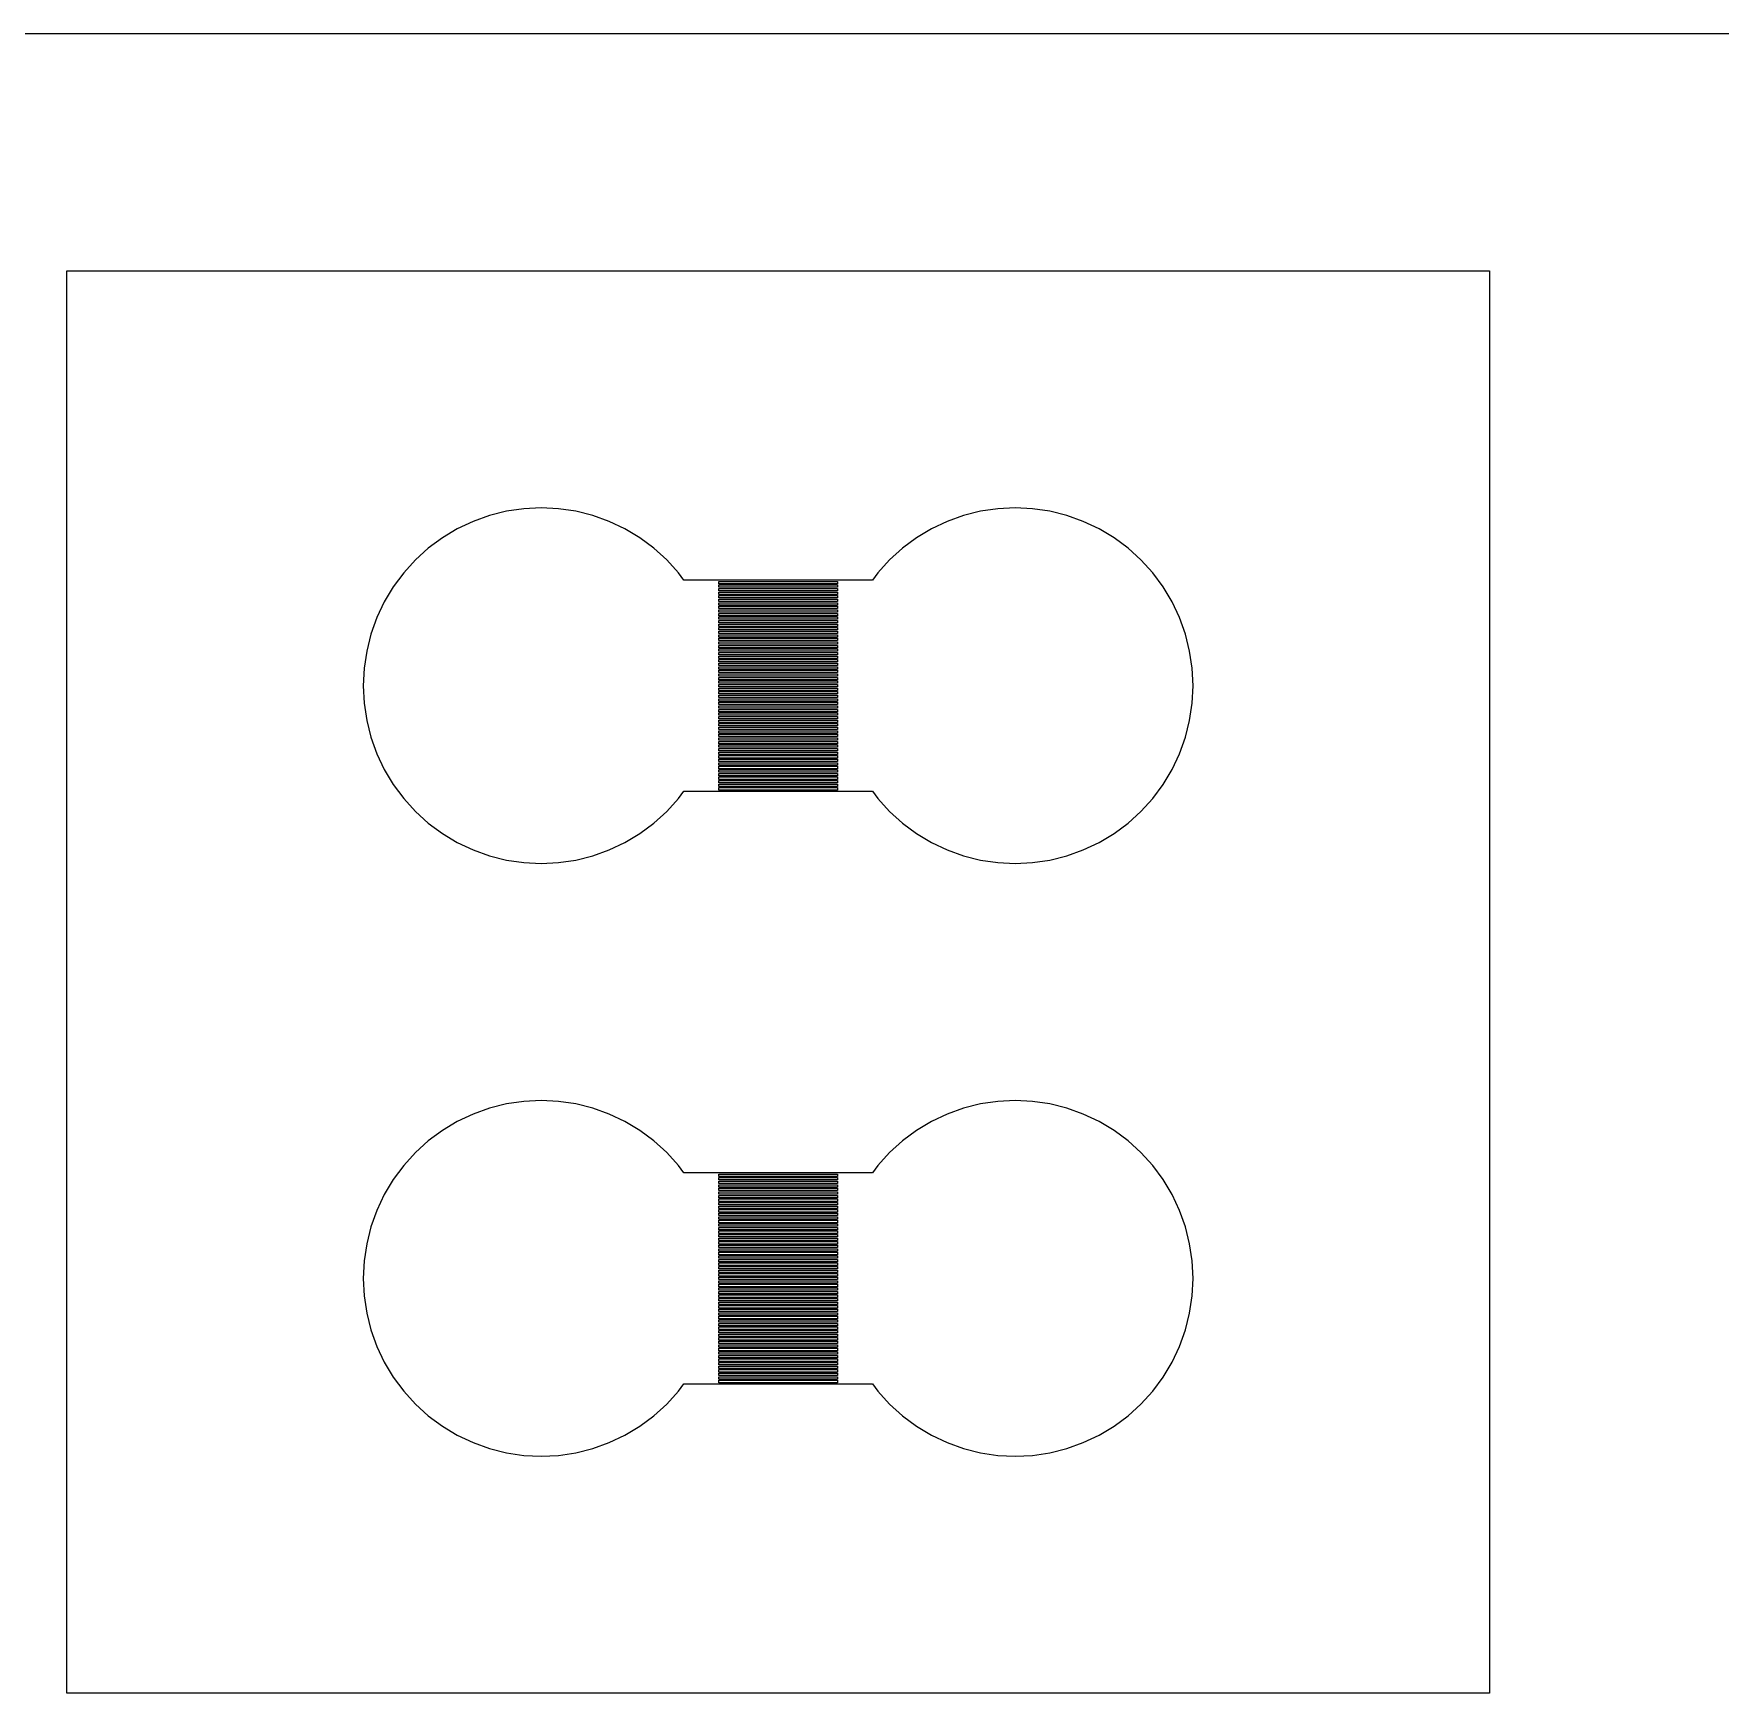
# Model space of a CAD drawing. Extents: x -16 to 86, y -16 to 86.
# Drawn here: x 42.72 to 56.95, y 57 to 71 of the extents above; entities that cross this region are included whole.
import ezdxf

# ---------------------------------------------------------------- set-up
doc = ezdxf.new("R2010")
doc.units = 0

msp = doc.modelspace()

# ---------------------------------------------------------------- linework, layer by layer
for p, q in [((67.7957, 71), (2.2043, 71)), ((43, 57), (43, 69)), ((43, 69), (55, 69)), ((55, 69), (55, 57)), ((46.426, 66.8858), (46.2929, 66.8229)), ((46.5646, 66.9354), (46.426, 66.8858)), ((46.7074, 66.9712), (46.5646, 66.9354)), ((46.853, 66.9928), (46.7074, 66.9712)), ((47, 67), (46.853, 66.9928)), ((47.147, 66.9928), (47, 67)), ((47.2926, 66.9712), (47.147, 66.9928)), ((47.4354, 66.9354), (47.2926, 66.9712)), ((47.574, 66.8858), (47.4354, 66.9354)), ((47.7071, 66.8229), (47.574, 66.8858)), ((50.426, 66.8858), (50.2929, 66.8229)), ((50.5646, 66.9354), (50.426, 66.8858)), ((50.7074, 66.9712), (50.5646, 66.9354)), ((50.853, 66.9928), (50.7074, 66.9712)), ((51, 67), (50.853, 66.9928)), ((51.147, 66.9928), (51, 67)), ((51.2926, 66.9712), (51.147, 66.9928)), ((51.4354, 66.9354), (51.2926, 66.9712)), ((51.574, 66.8858), (51.4354, 66.9354)), ((51.7071, 66.8229), (51.574, 66.8858)), ((46.1667, 66.7472), (46.0484, 66.6595)), ((46.2929, 66.8229), (46.1667, 66.7472)), ((47.8334, 66.7472), (47.7071, 66.8229)), ((47.9516, 66.6595), (47.8334, 66.7472)), ((50.1666, 66.7472), (50.0484, 66.6595)), ((50.2929, 66.8229), (50.1666, 66.7472)), ((51.8333, 66.7472), (51.7071, 66.8229)), ((51.9516, 66.6595), (51.8333, 66.7472)), ((46.0484, 66.6595), (45.9393, 66.5607)), ((48.0607, 66.5607), (47.9516, 66.6595)), ((50.0484, 66.6595), (49.9393, 66.5607)), ((52.0607, 66.5607), (51.9516, 66.6595)), ((45.8405, 66.4516), (45.7528, 66.3333)), ((45.9393, 66.5607), (45.8405, 66.4516)), ((48.1595, 66.4516), (48.0607, 66.5607)), ((48.2052, 66.39), (48.1595, 66.4516)), ((49.8405, 66.4516), (49.7948, 66.39)), ((49.9393, 66.5607), (49.8405, 66.4516)), ((52.1595, 66.4516), (52.0607, 66.5607)), ((52.2472, 66.3333), (52.1595, 66.4516)), ((45.7528, 66.3333), (45.6771, 66.2071)), ((49.7948, 66.39), (48.2052, 66.39)), ((48.5, 66.36), (48.5, 66.38)), ((48.5, 66.38), (49.5, 66.38)), ((49.5, 66.36), (48.5, 66.36)), ((48.5, 66.33), (48.5, 66.35)), ((48.5, 66.35), (49.5, 66.35)), ((49.5, 66.33), (48.5, 66.33)), ((48.5, 66.3), (48.5, 66.32)), ((48.5, 66.32), (49.5, 66.32)), ((49.5, 66.38), (49.5, 66.36)), ((49.5, 66.35), (49.5, 66.33)), ((49.5, 66.32), (49.5, 66.3)), ((52.3229, 66.2071), (52.2472, 66.3333)), ((45.6771, 66.2071), (45.6142, 66.074)), ((49.5, 66.3), (48.5, 66.3)), ((48.5, 66.27), (48.5, 66.29)), ((48.5, 66.29), (49.5, 66.29)), ((49.5, 66.27), (48.5, 66.27)), ((48.5, 66.24), (48.5, 66.26)), ((48.5, 66.26), (49.5, 66.26)), ((49.5, 66.24), (48.5, 66.24)), ((48.5, 66.21), (48.5, 66.23)), ((48.5, 66.23), (49.5, 66.23)), ((49.5, 66.21), (48.5, 66.21)), ((48.5, 66.18), (48.5, 66.2)), ((48.5, 66.2), (49.5, 66.2)), ((49.5, 66.18), (48.5, 66.18)), ((48.5, 66.15), (48.5, 66.17)), ((48.5, 66.17), (49.5, 66.17)), ((49.5, 66.29), (49.5, 66.27)), ((49.5, 66.26), (49.5, 66.24)), ((49.5, 66.23), (49.5, 66.21)), ((49.5, 66.2), (49.5, 66.18)), ((49.5, 66.17), (49.5, 66.15)), ((52.3858, 66.074), (52.3229, 66.2071)), ((45.6142, 66.074), (45.5646, 65.9354)), ((49.5, 66.15), (48.5, 66.15)), ((48.5, 66.12), (48.5, 66.14)), ((48.5, 66.14), (49.5, 66.14)), ((49.5, 66.12), (48.5, 66.12)), ((48.5, 66.09), (48.5, 66.11)), ((48.5, 66.11), (49.5, 66.11)), ((49.5, 66.09), (48.5, 66.09)), ((48.5, 66.06), (48.5, 66.08)), ((48.5, 66.08), (49.5, 66.08)), ((49.5, 66.06), (48.5, 66.06)), ((48.5, 66.03), (48.5, 66.05)), ((48.5, 66.05), (49.5, 66.05)), ((49.5, 66.03), (48.5, 66.03)), ((49.5, 66.14), (49.5, 66.12)), ((49.5, 66.11), (49.5, 66.09)), ((49.5, 66.08), (49.5, 66.06)), ((49.5, 66.05), (49.5, 66.03)), ((52.4354, 65.9354), (52.3858, 66.074)), ((45.5646, 65.9354), (45.5288, 65.7926)), ((48.5, 66), (48.5, 66.02)), ((48.5, 66.02), (49.5, 66.02)), ((49.5, 66), (48.5, 66)), ((48.5, 65.97), (48.5, 65.99)), ((48.5, 65.99), (49.5, 65.99)), ((49.5, 65.97), (48.5, 65.97)), ((48.5, 65.94), (48.5, 65.96)), ((48.5, 65.96), (49.5, 65.96)), ((49.5, 65.94), (48.5, 65.94)), ((48.5, 65.91), (48.5, 65.93)), ((48.5, 65.93), (49.5, 65.93)), ((49.5, 65.91), (48.5, 65.91)), ((48.5, 65.88), (48.5, 65.9)), ((48.5, 65.9), (49.5, 65.9)), ((49.5, 65.88), (48.5, 65.88)), ((49.5, 66.02), (49.5, 66)), ((49.5, 65.99), (49.5, 65.97)), ((49.5, 65.96), (49.5, 65.94)), ((49.5, 65.93), (49.5, 65.91)), ((49.5, 65.9), (49.5, 65.88)), ((52.4712, 65.7926), (52.4354, 65.9354)), ((45.5288, 65.7926), (45.5072, 65.647)), ((48.5, 65.85), (48.5, 65.87)), ((48.5, 65.87), (49.5, 65.87)), ((49.5, 65.85), (48.5, 65.85)), ((48.5, 65.82), (48.5, 65.84)), ((48.5, 65.84), (49.5, 65.84)), ((49.5, 65.82), (48.5, 65.82)), ((48.5, 65.79), (48.5, 65.81)), ((48.5, 65.81), (49.5, 65.81)), ((49.5, 65.79), (48.5, 65.79)), ((48.5, 65.76), (48.5, 65.78)), ((48.5, 65.78), (49.5, 65.78)), ((49.5, 65.76), (48.5, 65.76)), ((48.5, 65.73), (48.5, 65.75)), ((48.5, 65.75), (49.5, 65.75)), ((49.5, 65.87), (49.5, 65.85)), ((49.5, 65.84), (49.5, 65.82)), ((49.5, 65.81), (49.5, 65.79)), ((49.5, 65.78), (49.5, 65.76)), ((49.5, 65.75), (49.5, 65.73)), ((52.4928, 65.647), (52.4712, 65.7926)), ((45.5072, 65.647), (45.5, 65.5)), ((49.5, 65.73), (48.5, 65.73)), ((48.5, 65.7), (48.5, 65.72)), ((48.5, 65.72), (49.5, 65.72)), ((49.5, 65.7), (48.5, 65.7)), ((48.5, 65.67), (48.5, 65.69)), ((48.5, 65.69), (49.5, 65.69)), ((49.5, 65.67), (48.5, 65.67)), ((48.5, 65.64), (48.5, 65.66)), ((48.5, 65.66), (49.5, 65.66)), ((49.5, 65.64), (48.5, 65.64)), ((48.5, 65.61), (48.5, 65.63)), ((48.5, 65.63), (49.5, 65.63)), ((49.5, 65.61), (48.5, 65.61)), ((48.5, 65.58), (48.5, 65.6)), ((48.5, 65.6), (49.5, 65.6)), ((49.5, 65.72), (49.5, 65.7)), ((49.5, 65.69), (49.5, 65.67)), ((49.5, 65.66), (49.5, 65.64)), ((49.5, 65.63), (49.5, 65.61)), ((49.5, 65.6), (49.5, 65.58)), ((52.5, 65.5), (52.4928, 65.647)), ((45.5, 65.5), (45.5072, 65.353)), ((49.5, 65.58), (48.5, 65.58)), ((48.5, 65.55), (48.5, 65.57)), ((48.5, 65.57), (49.5, 65.57)), ((49.5, 65.55), (48.5, 65.55)), ((48.5, 65.52), (48.5, 65.54)), ((48.5, 65.54), (49.5, 65.54)), ((49.5, 65.52), (48.5, 65.52)), ((48.5, 65.49), (48.5, 65.51)), ((48.5, 65.51), (49.5, 65.51)), ((49.5, 65.49), (48.5, 65.49)), ((48.5, 65.46), (48.5, 65.48)), ((48.5, 65.48), (49.5, 65.48)), ((49.5, 65.46), (48.5, 65.46)), ((49.5, 65.57), (49.5, 65.55)), ((49.5, 65.54), (49.5, 65.52)), ((49.5, 65.51), (49.5, 65.49)), ((49.5, 65.48), (49.5, 65.46)), ((52.4928, 65.353), (52.5, 65.5)), ((45.5072, 65.353), (45.5288, 65.2074)), ((48.5, 65.43), (48.5, 65.45)), ((48.5, 65.45), (49.5, 65.45)), ((49.5, 65.43), (48.5, 65.43)), ((48.5, 65.4), (48.5, 65.42)), ((48.5, 65.42), (49.5, 65.42)), ((49.5, 65.4), (48.5, 65.4)), ((48.5, 65.37), (48.5, 65.39)), ((48.5, 65.39), (49.5, 65.39)), ((49.5, 65.37), (48.5, 65.37)), ((48.5, 65.34), (48.5, 65.36)), ((48.5, 65.36), (49.5, 65.36)), ((49.5, 65.34), (48.5, 65.34)), ((48.5, 65.31), (48.5, 65.33)), ((48.5, 65.33), (49.5, 65.33)), ((49.5, 65.31), (48.5, 65.31)), ((49.5, 65.45), (49.5, 65.43)), ((49.5, 65.42), (49.5, 65.4)), ((49.5, 65.39), (49.5, 65.37)), ((49.5, 65.36), (49.5, 65.34)), ((49.5, 65.33), (49.5, 65.31)), ((52.4712, 65.2074), (52.4928, 65.353)), ((45.5288, 65.2074), (45.5646, 65.0646)), ((48.5, 65.28), (48.5, 65.3)), ((48.5, 65.3), (49.5, 65.3)), ((49.5, 65.28), (48.5, 65.28)), ((48.5, 65.25), (48.5, 65.27)), ((48.5, 65.27), (49.5, 65.27)), ((49.5, 65.25), (48.5, 65.25)), ((48.5, 65.22), (48.5, 65.24)), ((48.5, 65.24), (49.5, 65.24)), ((49.5, 65.22), (48.5, 65.22)), ((48.5, 65.19), (48.5, 65.21)), ((48.5, 65.21), (49.5, 65.21)), ((49.5, 65.19), (48.5, 65.19)), ((48.5, 65.16), (48.5, 65.18)), ((48.5, 65.18), (49.5, 65.18)), ((49.5, 65.3), (49.5, 65.28)), ((49.5, 65.27), (49.5, 65.25)), ((49.5, 65.24), (49.5, 65.22)), ((49.5, 65.21), (49.5, 65.19)), ((49.5, 65.18), (49.5, 65.16)), ((52.4354, 65.0646), (52.4712, 65.2074)), ((45.5646, 65.0646), (45.6142, 64.926)), ((49.5, 65.16), (48.5, 65.16)), ((48.5, 65.13), (48.5, 65.15)), ((48.5, 65.15), (49.5, 65.15)), ((49.5, 65.13), (48.5, 65.13)), ((48.5, 65.1), (48.5, 65.12)), ((48.5, 65.12), (49.5, 65.12)), ((49.5, 65.1), (48.5, 65.1)), ((48.5, 65.07), (48.5, 65.09)), ((48.5, 65.09), (49.5, 65.09)), ((49.5, 65.07), (48.5, 65.07)), ((48.5, 65.04), (48.5, 65.06)), ((48.5, 65.06), (49.5, 65.06)), ((49.5, 65.04), (48.5, 65.04)), ((48.5, 65.01), (48.5, 65.03)), ((48.5, 65.03), (49.5, 65.03)), ((49.5, 65.15), (49.5, 65.13)), ((49.5, 65.12), (49.5, 65.1)), ((49.5, 65.09), (49.5, 65.07)), ((49.5, 65.06), (49.5, 65.04)), ((49.5, 65.03), (49.5, 65.01)), ((52.3858, 64.926), (52.4354, 65.0646)), ((45.6142, 64.926), (45.6771, 64.7929)), ((49.5, 65.01), (48.5, 65.01)), ((48.5, 64.98), (48.5, 65)), ((48.5, 65), (49.5, 65)), ((49.5, 64.98), (48.5, 64.98)), ((48.5, 64.95), (48.5, 64.97)), ((48.5, 64.97), (49.5, 64.97)), ((49.5, 64.95), (48.5, 64.95)), ((48.5, 64.92), (48.5, 64.94)), ((48.5, 64.94), (49.5, 64.94)), ((49.5, 64.92), (48.5, 64.92)), ((48.5, 64.89), (48.5, 64.91)), ((48.5, 64.91), (49.5, 64.91)), ((49.5, 64.89), (48.5, 64.89)), ((49.5, 65), (49.5, 64.98)), ((49.5, 64.97), (49.5, 64.95)), ((49.5, 64.94), (49.5, 64.92)), ((49.5, 64.91), (49.5, 64.89)), ((52.3229, 64.7929), (52.3858, 64.926)), ((45.6771, 64.7929), (45.7528, 64.6667)), ((48.5, 64.86), (48.5, 64.88)), ((48.5, 64.88), (49.5, 64.88)), ((49.5, 64.86), (48.5, 64.86)), ((48.5, 64.83), (48.5, 64.85)), ((48.5, 64.85), (49.5, 64.85)), ((49.5, 64.83), (48.5, 64.83)), ((48.5, 64.8), (48.5, 64.82)), ((48.5, 64.82), (49.5, 64.82)), ((49.5, 64.8), (48.5, 64.8)), ((48.5, 64.77), (48.5, 64.79)), ((48.5, 64.79), (49.5, 64.79)), ((49.5, 64.77), (48.5, 64.77)), ((48.5, 64.74), (48.5, 64.76)), ((48.5, 64.76), (49.5, 64.76)), ((49.5, 64.74), (48.5, 64.74)), ((49.5, 64.88), (49.5, 64.86)), ((49.5, 64.85), (49.5, 64.83)), ((49.5, 64.82), (49.5, 64.8)), ((49.5, 64.79), (49.5, 64.77)), ((49.5, 64.76), (49.5, 64.74)), ((52.2472, 64.6667), (52.3229, 64.7929)), ((45.7528, 64.6667), (45.8405, 64.5484)), ((48.1595, 64.5484), (48.2052, 64.61)), ((48.2052, 64.61), (49.7948, 64.61)), ((48.5, 64.71), (48.5, 64.73)), ((48.5, 64.73), (49.5, 64.73)), ((49.5, 64.71), (48.5, 64.71)), ((48.5, 64.68), (48.5, 64.7)), ((48.5, 64.7), (49.5, 64.7)), ((49.5, 64.68), (48.5, 64.68)), ((48.5, 64.65), (48.5, 64.67)), ((48.5, 64.67), (49.5, 64.67)), ((49.5, 64.65), (48.5, 64.65)), ((48.5, 64.62), (48.5, 64.64)), ((48.5, 64.64), (49.5, 64.64)), ((49.5, 64.62), (48.5, 64.62)), ((49.5, 64.73), (49.5, 64.71)), ((49.5, 64.7), (49.5, 64.68)), ((49.5, 64.67), (49.5, 64.65)), ((49.5, 64.64), (49.5, 64.62)), ((49.7948, 64.61), (49.8405, 64.5484)), ((52.1595, 64.5484), (52.2472, 64.6667)), ((45.8405, 64.5484), (45.9393, 64.4393)), ((48.0607, 64.4393), (48.1595, 64.5484)), ((49.8405, 64.5484), (49.9393, 64.4393)), ((52.0607, 64.4393), (52.1595, 64.5484)), ((45.9393, 64.4393), (46.0484, 64.3405)), ((46.0484, 64.3405), (46.1667, 64.2528)), ((47.8334, 64.2528), (47.9516, 64.3405)), ((47.9516, 64.3405), (48.0607, 64.4393)), ((49.9393, 64.4393), (50.0484, 64.3405)), ((50.0484, 64.3405), (50.1666, 64.2528)), ((51.8333, 64.2528), (51.9516, 64.3405)), ((51.9516, 64.3405), (52.0607, 64.4393)), ((46.1667, 64.2528), (46.2929, 64.1771)), ((46.2929, 64.1771), (46.426, 64.1142)), ((47.574, 64.1142), (47.7071, 64.1771)), ((47.7071, 64.1771), (47.8334, 64.2528)), ((50.1666, 64.2528), (50.2929, 64.1771)), ((50.2929, 64.1771), (50.426, 64.1142)), ((51.574, 64.1142), (51.7071, 64.1771)), ((51.7071, 64.1771), (51.8333, 64.2528)), ((46.426, 64.1142), (46.5646, 64.0646)), ((46.5646, 64.0646), (46.7074, 64.0288)), ((46.7074, 64.0288), (46.853, 64.0072)), ((47.147, 64.0072), (47.2926, 64.0288)), ((47.2926, 64.0288), (47.4354, 64.0646)), ((47.4354, 64.0646), (47.574, 64.1142)), ((50.426, 64.1142), (50.5646, 64.0646)), ((50.5646, 64.0646), (50.7074, 64.0288)), ((50.7074, 64.0288), (50.853, 64.0072)), ((51.147, 64.0072), (51.2926, 64.0288)), ((51.2926, 64.0288), (51.4354, 64.0646)), ((51.4354, 64.0646), (51.574, 64.1142)), ((46.853, 64.0072), (47, 64)), ((47, 64), (47.147, 64.0072)), ((50.853, 64.0072), (51, 64)), ((51, 64), (51.147, 64.0072)), ((46.5646, 61.9354), (46.426, 61.8858)), ((46.7074, 61.9712), (46.5646, 61.9354)), ((46.853, 61.9928), (46.7074, 61.9712)), ((47, 62), (46.853, 61.9928)), ((47.147, 61.9928), (47, 62)), ((47.2926, 61.9712), (47.147, 61.9928)), ((47.4354, 61.9354), (47.2926, 61.9712)), ((47.574, 61.8858), (47.4354, 61.9354)), ((50.5646, 61.9354), (50.426, 61.8858)), ((50.7074, 61.9712), (50.5646, 61.9354)), ((50.853, 61.9928), (50.7074, 61.9712)), ((51, 62), (50.853, 61.9928)), ((51.147, 61.9928), (51, 62)), ((51.2926, 61.9712), (51.147, 61.9928)), ((51.4354, 61.9354), (51.2926, 61.9712)), ((51.574, 61.8858), (51.4354, 61.9354)), ((46.2929, 61.8229), (46.1667, 61.7472)), ((46.426, 61.8858), (46.2929, 61.8229)), ((47.7071, 61.8229), (47.574, 61.8858)), ((47.8334, 61.7472), (47.7071, 61.8229)), ((50.2929, 61.8229), (50.1666, 61.7472)), ((50.426, 61.8858), (50.2929, 61.8229)), ((51.7071, 61.8229), (51.574, 61.8858)), ((51.8333, 61.7472), (51.7071, 61.8229)), ((46.0484, 61.6595), (45.9393, 61.5607)), ((46.1667, 61.7472), (46.0484, 61.6595)), ((47.9516, 61.6595), (47.8334, 61.7472)), ((48.0607, 61.5607), (47.9516, 61.6595)), ((50.0484, 61.6595), (49.9393, 61.5607)), ((50.1666, 61.7472), (50.0484, 61.6595)), ((51.9516, 61.6595), (51.8333, 61.7472)), ((52.0607, 61.5607), (51.9516, 61.6595)), ((45.9393, 61.5607), (45.8405, 61.4516)), ((48.1595, 61.4516), (48.0607, 61.5607)), ((49.9393, 61.5607), (49.8405, 61.4516)), ((52.1595, 61.4516), (52.0607, 61.5607)), ((45.7528, 61.3333), (45.6771, 61.2071)), ((45.8405, 61.4516), (45.7528, 61.3333)), ((48.2052, 61.39), (48.1595, 61.4516)), ((49.7948, 61.39), (48.2052, 61.39)), ((48.5, 61.36), (48.5, 61.38)), ((48.5, 61.38), (49.5, 61.38)), ((49.5, 61.36), (48.5, 61.36)), ((48.5, 61.33), (48.5, 61.35)), ((48.5, 61.35), (49.5, 61.35)), ((49.5, 61.33), (48.5, 61.33)), ((49.5, 61.38), (49.5, 61.36)), ((49.5, 61.35), (49.5, 61.33)), ((49.8405, 61.4516), (49.7948, 61.39)), ((52.2472, 61.3333), (52.1595, 61.4516)), ((52.3229, 61.2071), (52.2472, 61.3333)), ((45.6771, 61.2071), (45.6142, 61.074)), ((48.5, 61.3), (48.5, 61.32)), ((48.5, 61.32), (49.5, 61.32)), ((49.5, 61.3), (48.5, 61.3)), ((48.5, 61.27), (48.5, 61.29)), ((48.5, 61.29), (49.5, 61.29)), ((49.5, 61.27), (48.5, 61.27)), ((48.5, 61.24), (48.5, 61.26)), ((48.5, 61.26), (49.5, 61.26)), ((49.5, 61.24), (48.5, 61.24)), ((48.5, 61.21), (48.5, 61.23)), ((48.5, 61.23), (49.5, 61.23)), ((49.5, 61.21), (48.5, 61.21)), ((48.5, 61.18), (48.5, 61.2)), ((48.5, 61.2), (49.5, 61.2)), ((49.5, 61.32), (49.5, 61.3)), ((49.5, 61.29), (49.5, 61.27)), ((49.5, 61.26), (49.5, 61.24)), ((49.5, 61.23), (49.5, 61.21)), ((49.5, 61.2), (49.5, 61.18)), ((52.3858, 61.074), (52.3229, 61.2071)), ((45.6142, 61.074), (45.5646, 60.9354)), ((49.5, 61.18), (48.5, 61.18)), ((48.5, 61.15), (48.5, 61.17)), ((48.5, 61.17), (49.5, 61.17)), ((49.5, 61.15), (48.5, 61.15)), ((48.5, 61.12), (48.5, 61.14)), ((48.5, 61.14), (49.5, 61.14)), ((49.5, 61.12), (48.5, 61.12)), ((48.5, 61.09), (48.5, 61.11)), ((48.5, 61.11), (49.5, 61.11)), ((49.5, 61.09), (48.5, 61.09)), ((48.5, 61.06), (48.5, 61.08)), ((48.5, 61.08), (49.5, 61.08)), ((49.5, 61.06), (48.5, 61.06)), ((48.5, 61.03), (48.5, 61.05)), ((48.5, 61.05), (49.5, 61.05)), ((49.5, 61.17), (49.5, 61.15)), ((49.5, 61.14), (49.5, 61.12)), ((49.5, 61.11), (49.5, 61.09)), ((49.5, 61.08), (49.5, 61.06)), ((49.5, 61.05), (49.5, 61.03)), ((52.4354, 60.9354), (52.3858, 61.074)), ((45.5646, 60.9354), (45.5288, 60.7926)), ((49.5, 61.03), (48.5, 61.03)), ((48.5, 61), (48.5, 61.02)), ((48.5, 61.02), (49.5, 61.02)), ((49.5, 61), (48.5, 61)), ((48.5, 60.97), (48.5, 60.99)), ((48.5, 60.99), (49.5, 60.99)), ((49.5, 60.97), (48.5, 60.97)), ((48.5, 60.94), (48.5, 60.96)), ((48.5, 60.96), (49.5, 60.96)), ((49.5, 60.94), (48.5, 60.94)), ((48.5, 60.91), (48.5, 60.93)), ((48.5, 60.93), (49.5, 60.93)), ((49.5, 60.91), (48.5, 60.91)), ((48.5, 60.88), (48.5, 60.9)), ((48.5, 60.9), (49.5, 60.9)), ((49.5, 61.02), (49.5, 61)), ((49.5, 60.99), (49.5, 60.97)), ((49.5, 60.96), (49.5, 60.94)), ((49.5, 60.93), (49.5, 60.91)), ((49.5, 60.9), (49.5, 60.88)), ((52.4712, 60.7926), (52.4354, 60.9354)), ((45.5288, 60.7926), (45.5072, 60.647)), ((49.5, 60.88), (48.5, 60.88)), ((48.5, 60.85), (48.5, 60.87)), ((48.5, 60.87), (49.5, 60.87)), ((49.5, 60.85), (48.5, 60.85)), ((48.5, 60.82), (48.5, 60.84)), ((48.5, 60.84), (49.5, 60.84)), ((49.5, 60.82), (48.5, 60.82)), ((48.5, 60.79), (48.5, 60.81)), ((48.5, 60.81), (49.5, 60.81)), ((49.5, 60.79), (48.5, 60.79)), ((48.5, 60.76), (48.5, 60.78)), ((48.5, 60.78), (49.5, 60.78)), ((49.5, 60.76), (48.5, 60.76)), ((49.5, 60.87), (49.5, 60.85)), ((49.5, 60.84), (49.5, 60.82)), ((49.5, 60.81), (49.5, 60.79)), ((49.5, 60.78), (49.5, 60.76)), ((52.4928, 60.647), (52.4712, 60.7926)), ((45.5072, 60.647), (45.5, 60.5)), ((48.5, 60.73), (48.5, 60.75)), ((48.5, 60.75), (49.5, 60.75)), ((49.5, 60.73), (48.5, 60.73)), ((48.5, 60.7), (48.5, 60.72)), ((48.5, 60.72), (49.5, 60.72)), ((49.5, 60.7), (48.5, 60.7)), ((48.5, 60.67), (48.5, 60.69)), ((48.5, 60.69), (49.5, 60.69)), ((49.5, 60.67), (48.5, 60.67)), ((48.5, 60.64), (48.5, 60.66)), ((48.5, 60.66), (49.5, 60.66)), ((49.5, 60.64), (48.5, 60.64)), ((48.5, 60.61), (48.5, 60.63)), ((48.5, 60.63), (49.5, 60.63)), ((49.5, 60.75), (49.5, 60.73)), ((49.5, 60.72), (49.5, 60.7)), ((49.5, 60.69), (49.5, 60.67)), ((49.5, 60.66), (49.5, 60.64)), ((49.5, 60.63), (49.5, 60.61)), ((52.5, 60.5), (52.4928, 60.647)), ((45.5, 60.5), (45.5072, 60.353)), ((49.5, 60.61), (48.5, 60.61)), ((48.5, 60.58), (48.5, 60.6)), ((48.5, 60.6), (49.5, 60.6)), ((49.5, 60.58), (48.5, 60.58)), ((48.5, 60.55), (48.5, 60.57)), ((48.5, 60.57), (49.5, 60.57)), ((49.5, 60.55), (48.5, 60.55)), ((48.5, 60.52), (48.5, 60.54)), ((48.5, 60.54), (49.5, 60.54)), ((49.5, 60.52), (48.5, 60.52)), ((48.5, 60.49), (48.5, 60.51)), ((48.5, 60.51), (49.5, 60.51)), ((49.5, 60.49), (48.5, 60.49)), ((48.5, 60.46), (48.5, 60.48)), ((48.5, 60.48), (49.5, 60.48)), ((49.5, 60.6), (49.5, 60.58)), ((49.5, 60.57), (49.5, 60.55)), ((49.5, 60.54), (49.5, 60.52)), ((49.5, 60.51), (49.5, 60.49)), ((49.5, 60.48), (49.5, 60.46)), ((52.4928, 60.353), (52.5, 60.5)), ((45.5072, 60.353), (45.5288, 60.2074)), ((49.5, 60.46), (48.5, 60.46)), ((48.5, 60.43), (48.5, 60.45)), ((48.5, 60.45), (49.5, 60.45)), ((49.5, 60.43), (48.5, 60.43)), ((48.5, 60.4), (48.5, 60.42)), ((48.5, 60.42), (49.5, 60.42)), ((49.5, 60.4), (48.5, 60.4)), ((48.5, 60.37), (48.5, 60.39)), ((48.5, 60.39), (49.5, 60.39)), ((49.5, 60.37), (48.5, 60.37)), ((48.5, 60.34), (48.5, 60.36)), ((48.5, 60.36), (49.5, 60.36)), ((49.5, 60.34), (48.5, 60.34)), ((48.5, 60.31), (48.5, 60.33)), ((48.5, 60.33), (49.5, 60.33)), ((49.5, 60.45), (49.5, 60.43)), ((49.5, 60.42), (49.5, 60.4)), ((49.5, 60.39), (49.5, 60.37)), ((49.5, 60.36), (49.5, 60.34)), ((49.5, 60.33), (49.5, 60.31)), ((52.4712, 60.2074), (52.4928, 60.353)), ((45.5288, 60.2074), (45.5646, 60.0646)), ((49.5, 60.31), (48.5, 60.31)), ((48.5, 60.28), (48.5, 60.3)), ((48.5, 60.3), (49.5, 60.3)), ((49.5, 60.28), (48.5, 60.28)), ((48.5, 60.25), (48.5, 60.27)), ((48.5, 60.27), (49.5, 60.27)), ((49.5, 60.25), (48.5, 60.25)), ((48.5, 60.22), (48.5, 60.24)), ((48.5, 60.24), (49.5, 60.24)), ((49.5, 60.22), (48.5, 60.22)), ((48.5, 60.19), (48.5, 60.21)), ((48.5, 60.21), (49.5, 60.21)), ((49.5, 60.19), (48.5, 60.19)), ((49.5, 60.3), (49.5, 60.28)), ((49.5, 60.27), (49.5, 60.25)), ((49.5, 60.24), (49.5, 60.22)), ((49.5, 60.21), (49.5, 60.19)), ((52.4354, 60.0646), (52.4712, 60.2074)), ((45.5646, 60.0646), (45.6142, 59.926)), ((48.5, 60.16), (48.5, 60.18)), ((48.5, 60.18), (49.5, 60.18)), ((49.5, 60.16), (48.5, 60.16)), ((48.5, 60.13), (48.5, 60.15)), ((48.5, 60.15), (49.5, 60.15)), ((49.5, 60.13), (48.5, 60.13)), ((48.5, 60.1), (48.5, 60.12)), ((48.5, 60.12), (49.5, 60.12)), ((49.5, 60.1), (48.5, 60.1)), ((48.5, 60.07), (48.5, 60.09)), ((48.5, 60.09), (49.5, 60.09)), ((49.5, 60.07), (48.5, 60.07)), ((48.5, 60.04), (48.5, 60.06)), ((48.5, 60.06), (49.5, 60.06)), ((49.5, 60.18), (49.5, 60.16)), ((49.5, 60.15), (49.5, 60.13)), ((49.5, 60.12), (49.5, 60.1)), ((49.5, 60.09), (49.5, 60.07)), ((49.5, 60.06), (49.5, 60.04)), ((52.3858, 59.926), (52.4354, 60.0646)), ((45.6142, 59.926), (45.6771, 59.7929)), ((49.5, 60.04), (48.5, 60.04)), ((48.5, 60.01), (48.5, 60.03)), ((48.5, 60.03), (49.5, 60.03)), ((49.5, 60.01), (48.5, 60.01)), ((48.5, 59.98), (48.5, 60)), ((48.5, 60), (49.5, 60)), ((49.5, 59.98), (48.5, 59.98)), ((48.5, 59.95), (48.5, 59.97)), ((48.5, 59.97), (49.5, 59.97)), ((49.5, 59.95), (48.5, 59.95)), ((48.5, 59.92), (48.5, 59.94)), ((48.5, 59.94), (49.5, 59.94)), ((49.5, 59.92), (48.5, 59.92)), ((48.5, 59.89), (48.5, 59.91)), ((48.5, 59.91), (49.5, 59.91)), ((49.5, 60.03), (49.5, 60.01)), ((49.5, 60), (49.5, 59.98)), ((49.5, 59.97), (49.5, 59.95)), ((49.5, 59.94), (49.5, 59.92)), ((49.5, 59.91), (49.5, 59.89)), ((52.3229, 59.7929), (52.3858, 59.926)), ((45.6771, 59.7929), (45.7528, 59.6667)), ((49.5, 59.89), (48.5, 59.89)), ((48.5, 59.86), (48.5, 59.88)), ((48.5, 59.88), (49.5, 59.88)), ((49.5, 59.86), (48.5, 59.86)), ((48.5, 59.83), (48.5, 59.85)), ((48.5, 59.85), (49.5, 59.85)), ((49.5, 59.83), (48.5, 59.83)), ((48.5, 59.8), (48.5, 59.82)), ((48.5, 59.82), (49.5, 59.82)), ((49.5, 59.8), (48.5, 59.8)), ((48.5, 59.77), (48.5, 59.79)), ((48.5, 59.79), (49.5, 59.79)), ((49.5, 59.77), (48.5, 59.77)), ((48.5, 59.74), (48.5, 59.76)), ((48.5, 59.76), (49.5, 59.76)), ((49.5, 59.88), (49.5, 59.86)), ((49.5, 59.85), (49.5, 59.83)), ((49.5, 59.82), (49.5, 59.8)), ((49.5, 59.79), (49.5, 59.77)), ((49.5, 59.76), (49.5, 59.74)), ((52.2472, 59.6667), (52.3229, 59.7929)), ((45.7528, 59.6667), (45.8405, 59.5484)), ((49.5, 59.74), (48.5, 59.74)), ((48.5, 59.71), (48.5, 59.73)), ((48.5, 59.73), (49.5, 59.73)), ((49.5, 59.71), (48.5, 59.71)), ((48.5, 59.68), (48.5, 59.7)), ((48.5, 59.7), (49.5, 59.7)), ((49.5, 59.68), (48.5, 59.68)), ((48.5, 59.65), (48.5, 59.67)), ((48.5, 59.67), (49.5, 59.67)), ((49.5, 59.65), (48.5, 59.65)), ((48.5, 59.62), (48.5, 59.64)), ((48.5, 59.64), (49.5, 59.64)), ((49.5, 59.62), (48.5, 59.62)), ((49.5, 59.73), (49.5, 59.71)), ((49.5, 59.7), (49.5, 59.68)), ((49.5, 59.67), (49.5, 59.65)), ((49.5, 59.64), (49.5, 59.62)), ((52.1595, 59.5484), (52.2472, 59.6667)), ((45.8405, 59.5484), (45.9393, 59.4393)), ((48.0607, 59.4393), (48.1595, 59.5484)), ((48.1595, 59.5484), (48.2052, 59.61)), ((48.2052, 59.61), (49.7948, 59.61)), ((49.7948, 59.61), (49.8405, 59.5484)), ((49.8405, 59.5484), (49.9393, 59.4393)), ((52.0607, 59.4393), (52.1595, 59.5484)), ((45.9393, 59.4393), (46.0484, 59.3405)), ((46.0484, 59.3405), (46.1667, 59.2528)), ((47.8334, 59.2528), (47.9516, 59.3405)), ((47.9516, 59.3405), (48.0607, 59.4393)), ((49.9393, 59.4393), (50.0484, 59.3405)), ((50.0484, 59.3405), (50.1666, 59.2528)), ((51.8333, 59.2528), (51.9516, 59.3405)), ((51.9516, 59.3405), (52.0607, 59.4393)), ((46.1667, 59.2528), (46.2929, 59.1771)), ((47.7071, 59.1771), (47.8334, 59.2528)), ((50.1666, 59.2528), (50.2929, 59.1771)), ((51.7071, 59.1771), (51.8333, 59.2528)), ((46.2929, 59.1771), (46.426, 59.1142)), ((46.426, 59.1142), (46.5646, 59.0646)), ((46.5646, 59.0646), (46.7074, 59.0288)), ((47.2926, 59.0288), (47.4354, 59.0646)), ((47.4354, 59.0646), (47.574, 59.1142)), ((47.574, 59.1142), (47.7071, 59.1771)), ((50.2929, 59.1771), (50.426, 59.1142)), ((50.426, 59.1142), (50.5646, 59.0646)), ((50.5646, 59.0646), (50.7074, 59.0288)), ((51.2926, 59.0288), (51.4354, 59.0646)), ((51.4354, 59.0646), (51.574, 59.1142)), ((51.574, 59.1142), (51.7071, 59.1771)), ((46.7074, 59.0288), (46.853, 59.0072)), ((46.853, 59.0072), (47, 59)), ((47, 59), (47.147, 59.0072)), ((47.147, 59.0072), (47.2926, 59.0288)), ((50.7074, 59.0288), (50.853, 59.0072)), ((50.853, 59.0072), (51, 59)), ((51, 59), (51.147, 59.0072)), ((51.147, 59.0072), (51.2926, 59.0288)), ((55, 57), (43, 57))]:
    msp.add_line(p, q)

doc.saveas('drawing.dxf')
